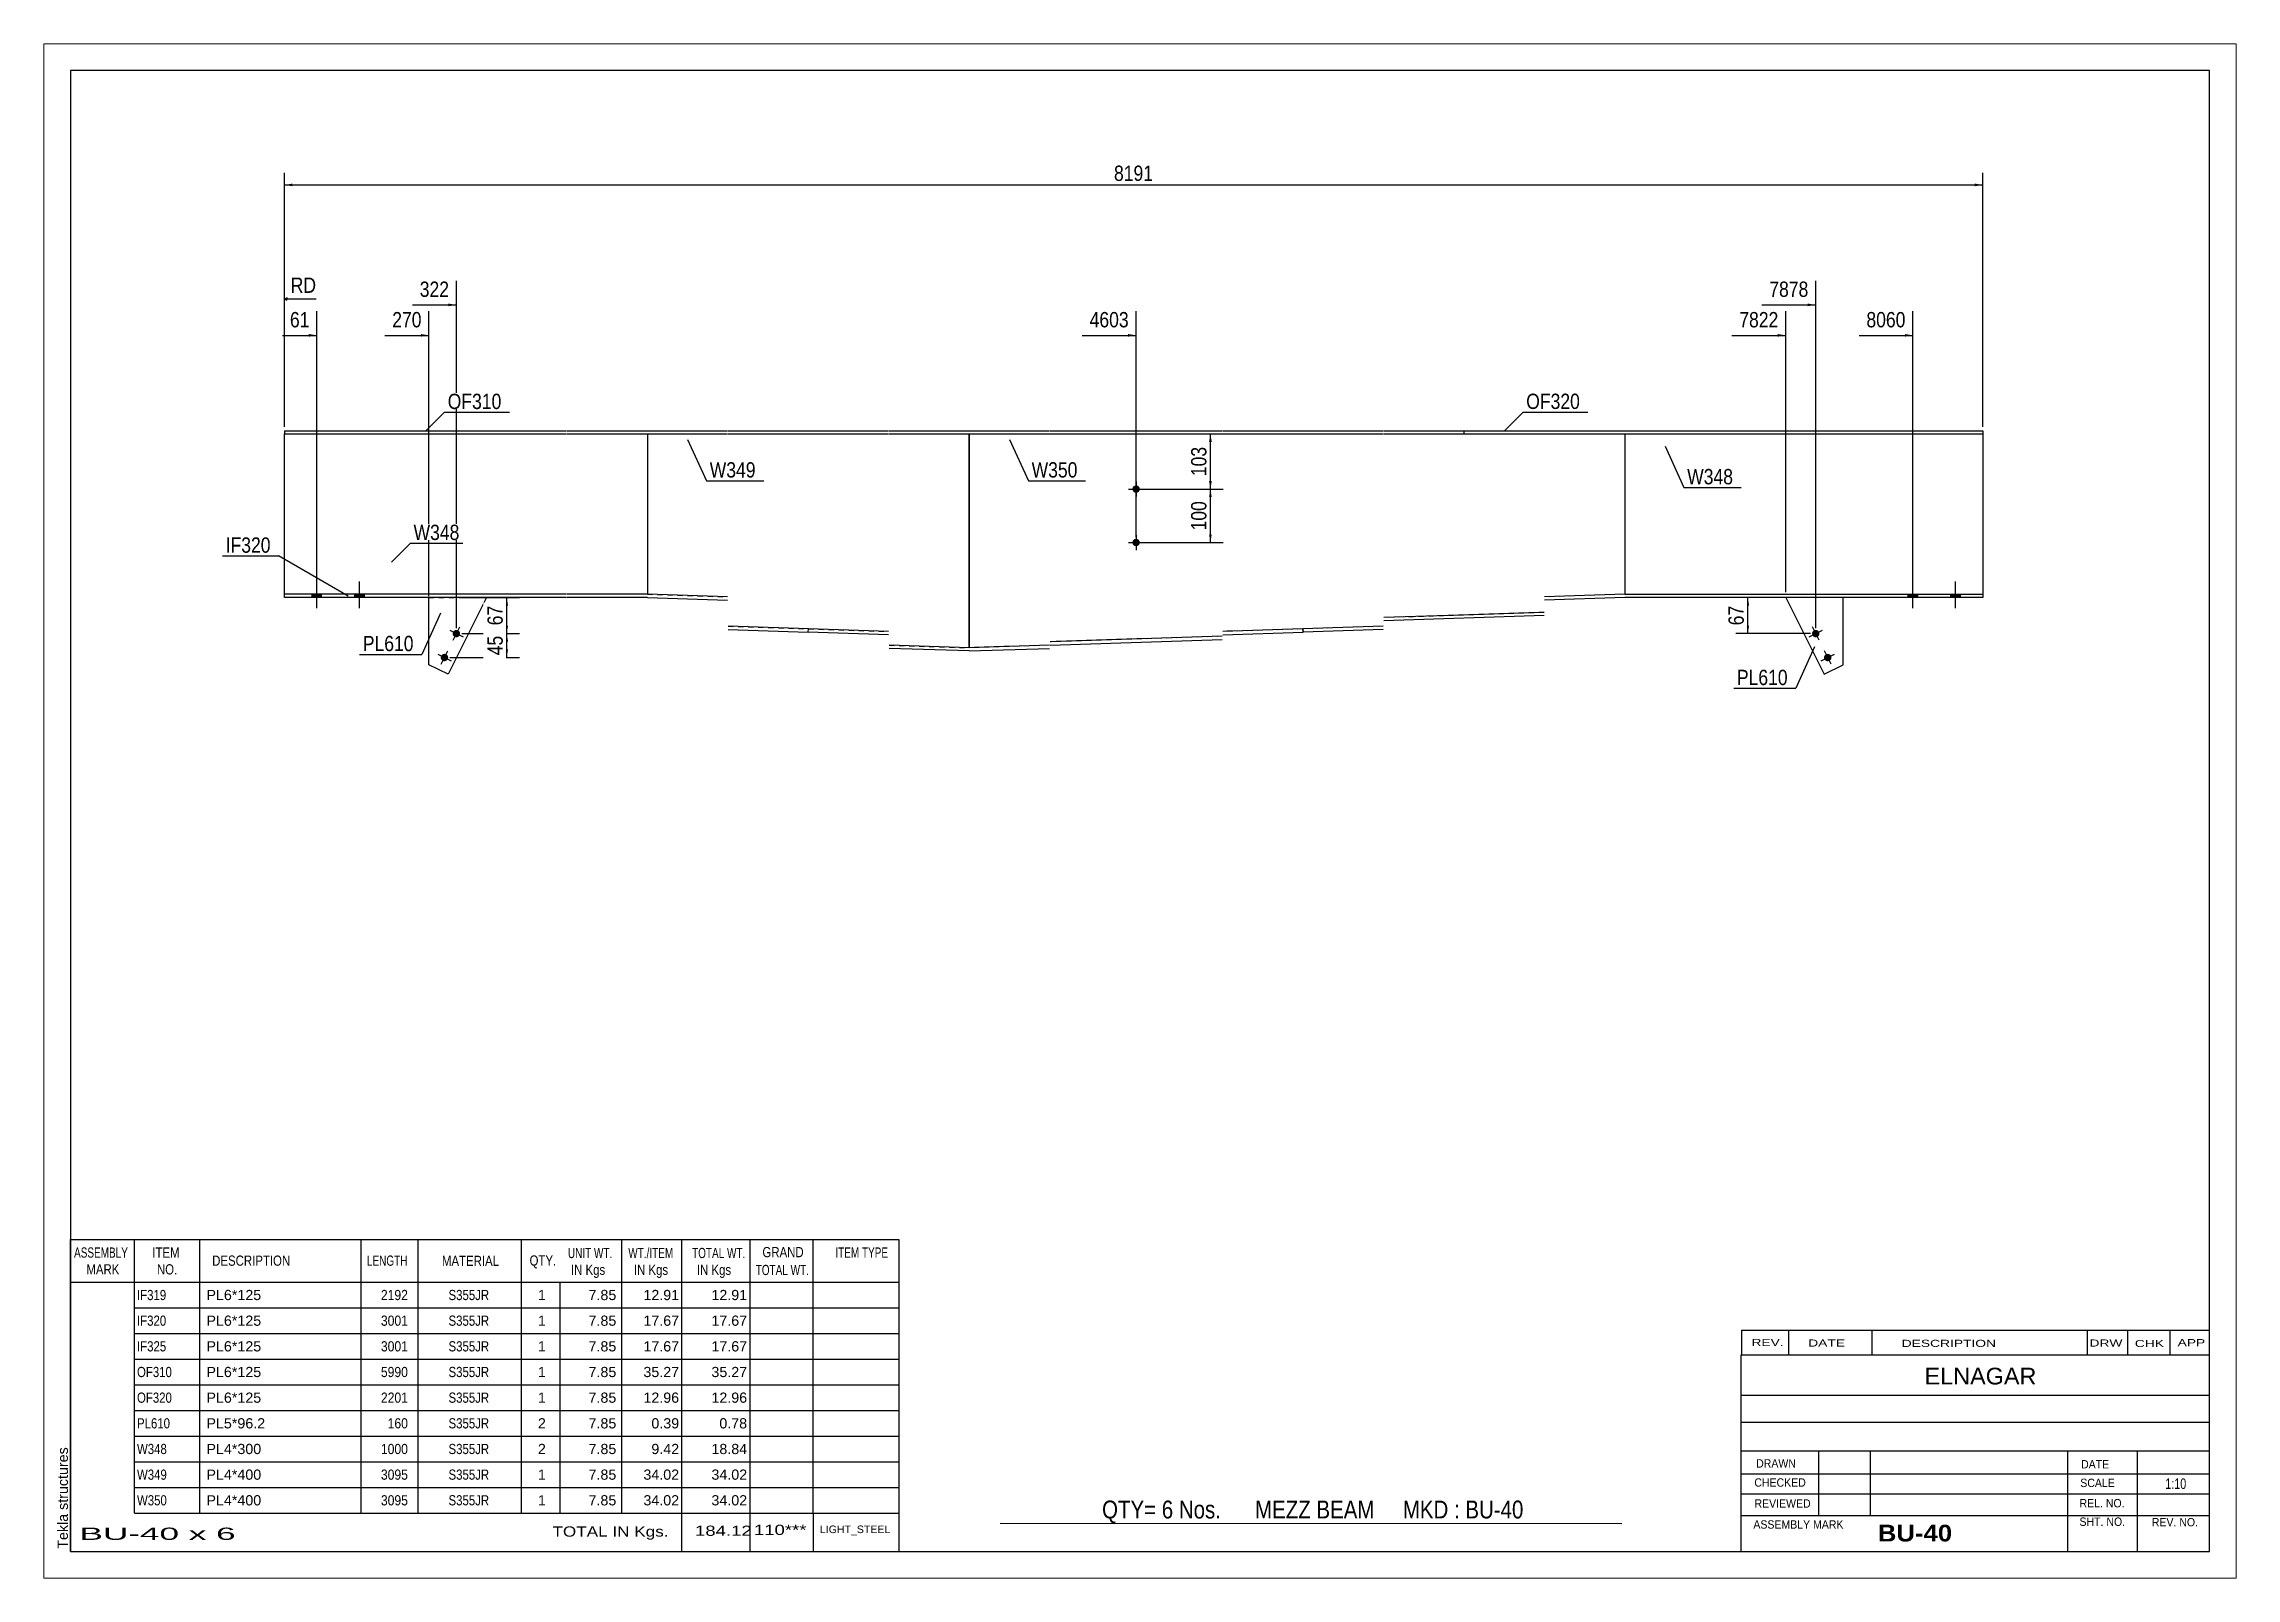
# Paper-space layout 'Layout1' of a CAD drawing. Header units: millimetres. Extents: x 0 to 410, y 0 to 287.
# The model-space entities are those that its viewports show. They can reach past a viewport. Long polylines and large blocks are cut down to what shows.
import ezdxf

# ---------------------------------------------------------------- set-up
doc = ezdxf.new("R2010")
doc.units = ezdxf.units.MM
doc.linetypes.add('DXK_LINE_DOT1', pattern=[1.8814, 0.9407, -0.9407])
doc.layers.add('Viewport layer', color=7, linetype='Continuous', plot=False)
doc.styles.add('Arial', font='ARIAL.TTF', dxfattribs={"height": 0.2})
doc.styles.add('Arial Bold', font='ARIALBD.TTF', dxfattribs={"height": 0.2})
doc.styles.add('Arial Narrow', font='ARIALN.TTF', dxfattribs={"height": 0.2})

# ---------------------------------------------------------------- blocks, each defined once
blk = doc.blocks.new('Unknown-629104626-1211')
at = {"color": 5, "linetype": 'Continuous'}
for p, q in [((360.02, 82.97), (-39.98, 82.97)), ((-39.98, 82.97), (-39.98, -194.03)), ((360.02, -194.03), (360.02, 82.97)), ((-39.98, -194.03), (360.02, -194.03))]:
    blk.add_line(p, q, dxfattribs=at)
at = {"color": 174, "linetype": 'Continuous', "style": 'Arial'}
blk.add_text('Tekla structures', height=1.9102, rotation=90, dxfattribs=at).set_placement((-40.48, -193.53))
blk = doc.blocks.new('Part-629104626-1279 - 1232')
at = {"color": 2, "linetype": 'Continuous'}
for p, q in [((0, -15), (0, 15)), ((67.89, 15), (67.89, -15))]:
    blk.add_line(p, q, dxfattribs=at)
at = {"color": 7, "linetype": 'DXK_LINE_DOT1'}
for p, q in [((0, 15), (52.79, 15)), ((52.89, 15), (67.89, 15)), ((52.79, -15), (0, -15)), ((67.89, -15), (52.89, -15))]:
    blk.add_line(p, q, dxfattribs=at)
blk = doc.blocks.new('Part-629104626-1257 - 1232')
at = {"color": 2, "linetype": 'Continuous'}
for p, q in [((0, 15.6), (0, 15)), ((0, 15.6), (52.79, 15.6)), ((0, 15), (52.79, 15)), ((52.89, 15.6), (82.89, 15.6)), ((52.89, 15), (82.89, 15)), ((82.99, 15.6), (112.99, 15.6)), ((82.99, 15), (112.99, 15)), ((113.09, 15.6), (143.09, 15.6)), ((113.09, 15), (143.09, 15)), ((143.19, 15.6), (175.39, 15.6)), ((143.19, 15), (175.39, 15)), ((175.49, 15.6), (205.49, 15.6)), ((175.49, 15), (205.49, 15)), ((205.59, 15.6), (220.59, 15.6)), ((205.59, 15), (220.59, 15)), ((220.59, 15.6), (220.59, 15))]:
    blk.add_line(p, q, dxfattribs=at)
blk = doc.blocks.new('Part-629104626-1301 - 1232')
at = {"color": 2, "linetype": 'Continuous'}
for p, q in [((220.59, 15.6), (220.59, 15)), ((220.59, 15.6), (235.59, 15.6)), ((220.59, 15), (235.59, 15)), ((235.69, 15.6), (265.69, 15.6)), ((235.69, 15), (265.69, 15)), ((265.79, 15.6), (317.64, 15.6)), ((265.79, 15), (317.64, 15)), ((317.64, 15.6), (317.64, 15))]:
    blk.add_line(p, q, dxfattribs=at)
blk = doc.blocks.new('Part-629104626-1323 - 1232')
at = {"color": 2, "linetype": 'Continuous'}
for p, q in [((128.09, -25), (128.09, 15)), ((250.69, 15), (250.69, -15))]:
    blk.add_line(p, q, dxfattribs=at)
at = {"color": 7, "linetype": 'DXK_LINE_DOT1'}
for p, q in [((128.09, 15), (143.09, 15)), ((143.19, 15), (175.39, 15)), ((175.49, 15), (205.49, 15)), ((205.59, 15), (235.59, 15)), ((235.69, 15), (250.69, 15)), ((250.69, -15), (235.69, -15.48)), ((235.59, -18.39), (205.59, -19.36)), ((143.09, -24.52), (128.09, -25)), ((175.39, -22.84), (143.19, -23.88)), ((205.49, -20.98), (175.49, -21.95))]:
    blk.add_line(p, q, dxfattribs=at)
blk = doc.blocks.new('Part-629104626-1345 - 1232')
at = {"color": 2, "linetype": 'Continuous'}
for p, q in [((52.79, -15), (0, -15)), ((0, -15.6), (0, -15)), ((52.79, -15.6), (0, -15.6)), ((67.89, -15), (52.89, -15)), ((67.89, -15.6), (52.89, -15.6)), ((82.89, -15.48), (67.89, -15)), ((67.89, -15.6), (82.89, -16.08)), ((98.01, -21.46), (82.99, -20.98)), ((82.99, -21.58), (97.99, -22.06)), ((97.99, -22.06), (98.01, -21.46))]:
    blk.add_line(p, q, dxfattribs=at)
blk = doc.blocks.new('Part-629104626-1367 - 1232')
at = {"color": 2, "linetype": 'Continuous'}
for p, q in [((97.99, -22.06), (98.01, -21.46)), ((112.99, -22.55), (97.99, -22.06)), ((112.99, -21.95), (98.01, -21.46)), ((128.09, -25), (113.09, -24.52)), ((143.09, -24.52), (128.09, -25)), ((175.39, -22.84), (143.19, -23.88)), ((143.19, -24.48), (175.39, -23.44)), ((190.49, -21.46), (175.49, -21.95)), ((175.49, -22.55), (190.51, -22.06)), ((190.51, -22.06), (190.49, -21.46)), ((128.09, -25.6), (113.09, -25.12)), ((128.09, -25.6), (143.09, -25.12))]:
    blk.add_line(p, q, dxfattribs=at)
blk = doc.blocks.new('Part-629104626-1372 - 1232')
at = {"color": 2, "linetype": 'Continuous'}
for p, q in [((250.69, -15), (235.69, -15.48)), ((250.7, -15.6), (235.69, -16.08)), ((250.69, -15), (265.69, -15)), ((265.69, -15.6), (250.7, -15.6)), ((265.79, -15), (317.64, -15)), ((317.64, -15.6), (265.79, -15.6)), ((317.64, -15), (317.64, -15.6)), ((235.59, -18.39), (205.59, -19.36)), ((235.59, -18.99), (205.59, -19.96)), ((205.49, -20.98), (190.49, -21.46)), ((190.49, -21.46), (190.51, -22.06)), ((205.49, -21.58), (190.51, -22.06))]:
    blk.add_line(p, q, dxfattribs=at)
blk = doc.blocks.new('Part-629104626-1394 - 1232')
at = {"color": 2, "linetype": 'Continuous'}
for p, q in [((280.79, -15.6), (287.96, -29.95)), ((291.54, -28.16), (291.54, -15.6)), ((287.96, -29.95), (291.54, -28.16))]:
    blk.add_line(p, q, dxfattribs=at)
at = {"color": 7, "linetype": 'DXK_LINE_DOT1'}
blk.add_line((291.54, -15.6), (280.79, -15.6), dxfattribs=at)
blk = doc.blocks.new('Part-629104626-1399 - 1232')
at = {"color": 2, "linetype": 'Continuous'}
for p, q in [((27.03, -28.16), (27.03, -15.6)), ((37.79, -15.6), (30.61, -29.95)), ((30.61, -29.95), (27.03, -28.16))]:
    blk.add_line(p, q, dxfattribs=at)
at = {"color": 7, "linetype": 'DXK_LINE_DOT1'}
blk.add_line((27.03, -15.6), (37.79, -15.6), dxfattribs=at)
blk = doc.blocks.new('Part-629104626-1415 - 1232')
at = {"color": 2, "linetype": 'Continuous'}
for p, q in [((67.89, 15), (67.89, -15)), ((128.09, 15), (128.09, -25))]:
    blk.add_line(p, q, dxfattribs=at)
at = {"color": 7, "linetype": 'DXK_LINE_DOT1'}
for p, q in [((67.89, 15), (82.89, 15)), ((82.99, 15), (112.99, 15)), ((113.09, 15), (128.09, 15)), ((67.89, -15), (82.89, -15.48)), ((82.99, -20.98), (112.99, -21.95)), ((113.09, -24.52), (128.09, -25))]:
    blk.add_line(p, q, dxfattribs=at)
blk = doc.blocks.new('Bolt-629104626-1416 - 1232')
at = {"linetype": 'Continuous'}
for points in [[(31.55, -22.03, -1), (32.8, -22.66, -1)], [(29.31, -26.51, -1), (30.57, -27.13, -1)]]:
    blk.add_hatch(color=3, dxfattribs=at).paths.add_polyline_path(points)
at = {"color": 3, "linetype": 'Continuous'}
for p, q in [((30.92, -21.72), (33.43, -22.97)), ((31.55, -23.6), (32.8, -21.09)), ((28.69, -26.19), (31.19, -27.44)), ((29.31, -28.07), (30.57, -25.57))]:
    blk.add_line(p, q, dxfattribs=at)
blk = doc.blocks.new('Bolt-629104626-1417 - 1232')
at = {"linetype": 'Continuous'}
for points in [[(305.46, -15), (303.66, -15), (303.66, -15.6), (305.46, -15.6)], [(305.46, -15), (303.66, -15), (303.66, -15.6), (305.46, -15.6)], [(313.46, -15), (311.66, -15), (311.66, -15.6), (313.46, -15.6)], [(313.46, -15), (311.66, -15), (311.66, -15.6), (313.46, -15.6)]]:
    blk.add_hatch(color=3, dxfattribs=at).paths.add_polyline_path(points)
at = {"color": 3, "linetype": 'Continuous'}
for p, q in [((303.66, -15.6), (303.66, -15)), ((303.66, -15.6), (303.66, -15)), ((304.56, -17.6), (304.56, -12.6)), ((304.56, -17.6), (304.56, -12.6)), ((305.46, -15.6), (305.46, -15)), ((305.46, -15.6), (305.46, -15)), ((311.66, -15.6), (311.66, -15)), ((311.66, -15.6), (311.66, -15)), ((312.56, -17.6), (312.56, -12.6)), ((312.56, -17.6), (312.56, -12.6)), ((313.46, -15.6), (313.46, -15)), ((313.46, -15.6), (313.46, -15))]:
    blk.add_line(p, q, dxfattribs=at)
blk = doc.blocks.new('Bolt-629104626-1418 - 1232')
at = {"linetype": 'Continuous'}
for points in [[(5.17, -15.6), (6.97, -15.6), (6.97, -15), (5.17, -15)], [(5.17, -15.6), (6.97, -15.6), (6.97, -15), (5.17, -15)], [(13.17, -15.6), (14.97, -15.6), (14.97, -15), (13.17, -15)], [(13.17, -15.6), (14.97, -15.6), (14.97, -15), (13.17, -15)]]:
    blk.add_hatch(color=3, dxfattribs=at).paths.add_polyline_path(points)
at = {"color": 3, "linetype": 'Continuous'}
for p, q in [((5.17, -15.6), (5.17, -15)), ((5.17, -15.6), (5.17, -15)), ((6.07, -17.6), (6.07, -12.6)), ((6.07, -17.6), (6.07, -12.6)), ((6.97, -15.6), (6.97, -15)), ((6.97, -15.6), (6.97, -15)), ((13.17, -15.6), (13.17, -15)), ((13.17, -15.6), (13.17, -15)), ((14.07, -17.6), (14.07, -12.6)), ((14.07, -17.6), (14.07, -12.6)), ((14.97, -15.6), (14.97, -15)), ((14.97, -15.6), (14.97, -15))]:
    blk.add_line(p, q, dxfattribs=at)
blk = doc.blocks.new('Bolt-629104626-1419 - 1232')
at = {"linetype": 'Continuous'}
for points in [[(159.99, 4.69, -1), (158.59, 4.69, -1)], [(159.99, -5.31, -1), (158.59, -5.31, -1)]]:
    blk.add_hatch(color=3, dxfattribs=at).paths.add_polyline_path(points)
at = {"color": 3, "linetype": 'Continuous'}
for p, q in [((157.89, 4.69), (160.69, 4.69)), ((159.29, 6.09), (159.29, 3.29)), ((159.29, -3.91), (159.29, -6.71)), ((157.89, -5.31), (160.69, -5.31))]:
    blk.add_line(p, q, dxfattribs=at)
blk = doc.blocks.new('Part-629104626-1424 - 1232')
at = {"color": 2, "linetype": 'Continuous'}
for p, q in [((250.69, 15), (250.69, -15)), ((317.64, 15), (317.64, -15))]:
    blk.add_line(p, q, dxfattribs=at)
at = {"color": 7, "linetype": 'DXK_LINE_DOT1'}
for p, q in [((250.69, 15), (265.69, 15)), ((265.79, 15), (317.64, 15)), ((250.69, -15), (265.69, -15)), ((265.79, -15), (317.64, -15))]:
    blk.add_line(p, q, dxfattribs=at)
blk = doc.blocks.new('Bolt-629104626-1430 - 1232')
at = {"linetype": 'Continuous'}
for points in [[(285.77, -22.66, -1), (287.02, -22.03, -1)], [(288.01, -27.13, -1), (289.26, -26.51, -1)]]:
    blk.add_hatch(color=3, dxfattribs=at).paths.add_polyline_path(points)
at = {"color": 3, "linetype": 'Continuous'}
for p, q in [((285.15, -22.97), (287.65, -21.72)), ((287.02, -23.6), (285.77, -21.09)), ((287.38, -27.44), (289.89, -26.19)), ((289.26, -28.07), (288.01, -25.57))]:
    blk.add_line(p, q, dxfattribs=at)
blk = doc.blocks.new('StraightDimension-629104626-4604 - 1232')
at = {"linetype": 'Continuous'}
blk.add_hatch(color=7, dxfattribs=at).paths.add_polyline_path([(30.68, 39.39), (32.18, 39.14), (30.68, 38.89)])
at = {"color": 7, "linetype": 'Continuous'}
for p, q in [((32.18, -21.35), (32.18, 43.64)), ((23.94, 39.14), (32.18, 39.14))]:
    blk.add_line(p, q, dxfattribs=at)
at = {"color": 0}
blk.add_wipeout([(31.4, 40.04), (31.4, 44.24), (24.72, 44.24), (24.72, 40.04)], dxfattribs=at)
at = {"color": 3, "style": 'Arial Narrow'}
blk.add_text('322', height=2.863, dxfattribs=at).set_placement((25.32, 40.64))
blk = doc.blocks.new('StraightDimension-629104626-4605 - 1232')
at = {"linetype": 'Continuous'}
blk.add_hatch(color=7, dxfattribs=at).paths.add_polyline_path([(25.53, 33.69), (27.03, 33.44), (25.53, 33.19)])
at = {"color": 7, "linetype": 'Continuous'}
for p, q in [((27.03, -15.36), (27.03, 37.94)), ((18.8, 33.44), (27.03, 33.44))]:
    blk.add_line(p, q, dxfattribs=at)
at = {"color": 0}
blk.add_wipeout([(26.26, 34.34), (26.26, 38.54), (19.57, 38.54), (19.57, 34.34)], dxfattribs=at)
at = {"color": 3, "style": 'Arial Narrow'}
blk.add_text('270', height=2.863, dxfattribs=at).set_placement((20.17, 34.94))
blk = doc.blocks.new('StraightDimension-629104626-4664 - 1232')
at = {"linetype": 'Continuous'}
for points in [[(1.5, 61.33), (0, 61.58), (1.5, 61.83)], [(316.14, 61.83), (317.64, 61.58), (316.14, 61.33)]]:
    blk.add_hatch(color=7, dxfattribs=at).paths.add_polyline_path(points)
at = {"color": 7, "linetype": 'Continuous'}
for p, q in [((0, 16.3), (0, 63.83)), ((0, 61.58), (317.64, 61.58)), ((317.64, 16.3), (317.64, 63.83))]:
    blk.add_line(p, q, dxfattribs=at)
at = {"color": 0}
blk.add_wipeout([(163.08, 61.73), (163.08, 65.93), (154.56, 65.93), (154.56, 61.73)], dxfattribs=at)
at = {"color": 3, "style": 'Arial Narrow'}
blk.add_text('8191', height=2.863, dxfattribs=at).set_placement((155.16, 62.33))
blk = doc.blocks.new('StraightDimension-629104626-4207 - 1232')
at = {"linetype": 'Continuous'}
for points in [[(172.94, 13.5), (173.19, 15), (173.44, 13.5)], [(173.44, 6.19), (173.19, 4.69), (172.94, 6.19)]]:
    blk.add_hatch(color=7, dxfattribs=at).paths.add_polyline_path(points)
at = {"color": 7, "linetype": 'Continuous'}
for p, q in [((129.09, 15), (175.59, 15)), ((173.19, 4.69), (173.19, 15)), ((160.29, 4.69), (175.59, 4.69))]:
    blk.add_line(p, q, dxfattribs=at)
at = {"color": 0}
blk.add_wipeout([(173.04, 13.19), (168.84, 13.19), (168.84, 6.5), (173.04, 6.5)], dxfattribs=at)
at = {"color": 3, "style": 'Arial Narrow'}
blk.add_text('103', height=2.863, rotation=90.0002, dxfattribs=at).set_placement((172.44, 7.1))
blk = doc.blocks.new('StraightDimension-629104626-4208 - 1232')
at = {"linetype": 'Continuous'}
for points in [[(172.94, 3.19), (173.19, 4.69), (173.44, 3.19)], [(173.44, -3.81), (173.19, -5.31), (172.94, -3.81)]]:
    blk.add_hatch(color=7, dxfattribs=at).paths.add_polyline_path(points)
at = {"color": 7, "linetype": 'Continuous'}
for p, q in [((160.29, 4.69), (175.59, 4.69)), ((173.19, -5.31), (173.19, 4.69)), ((160.29, -5.31), (175.59, -5.31))]:
    blk.add_line(p, q, dxfattribs=at)
at = {"color": 0}
blk.add_wipeout([(173.04, 3.03), (168.84, 3.03), (168.84, -3.65), (173.04, -3.65)], dxfattribs=at)
at = {"color": 3, "style": 'Arial Narrow'}
blk.add_text('100', height=2.863, rotation=90.0002, dxfattribs=at).set_placement((172.44, -3.05))
blk = doc.blocks.new('StraightDimension-629104626-4389 - 1232')
at = {"linetype": 'Continuous'}
for points in [[(41.34, -17.1), (41.59, -15.6), (41.84, -17.1)], [(41.84, -20.85), (41.59, -22.35), (41.34, -20.85)]]:
    blk.add_hatch(color=7, dxfattribs=at).paths.add_polyline_path(points)
at = {"color": 7, "linetype": 'Continuous'}
for p, q in [((33.18, -15.6), (43.99, -15.6)), ((41.59, -22.35), (41.59, -15.6)), ((33.18, -22.35), (43.99, -22.35))]:
    blk.add_line(p, q, dxfattribs=at)
at = {"color": 0}
blk.add_wipeout([(41.44, -16.55), (37.24, -16.55), (37.24, -21.4), (41.44, -21.4)], dxfattribs=at)
at = {"color": 3, "style": 'Arial Narrow'}
blk.add_text('67', height=2.863, rotation=90.0002, dxfattribs=at).set_placement((40.84, -20.8))
blk = doc.blocks.new('StraightDimension-629104626-4390 - 1232')
at = {"linetype": 'Continuous'}
for points in [[(41.34, -23.85), (41.59, -22.35), (41.84, -23.85)], [(41.84, -25.32), (41.59, -26.82), (41.34, -25.32)]]:
    blk.add_hatch(color=7, dxfattribs=at).paths.add_polyline_path(points)
at = {"color": 7, "linetype": 'Continuous'}
for p, q in [((33.18, -22.35), (43.99, -22.35)), ((41.59, -26.82), (41.59, -22.35)), ((30.94, -26.82), (43.99, -26.82))]:
    blk.add_line(p, q, dxfattribs=at)
at = {"color": 0}
blk.add_wipeout([(41.44, -22.15), (37.24, -22.15), (37.24, -27.01), (41.44, -27.01)], dxfattribs=at)
at = {"color": 3, "style": 'Arial Narrow'}
blk.add_text('45', height=2.863, rotation=90.0002, dxfattribs=at).set_placement((40.84, -26.41))
blk = doc.blocks.new('StraightDimension-629104626-4600 - 1232')
at = {"linetype": 'Continuous'}
blk.add_hatch(color=7, dxfattribs=at).paths.add_polyline_path([(303.06, 33.69), (304.56, 33.44), (303.06, 33.19)])
at = {"color": 7, "linetype": 'Continuous'}
for p, q in [((304.56, -12.8), (304.56, 37.94)), ((294.5, 33.44), (304.56, 33.44))]:
    blk.add_line(p, q, dxfattribs=at)
at = {"color": 0}
blk.add_wipeout([(303.78, 34.34), (303.78, 38.54), (295.27, 38.54), (295.27, 34.34)], dxfattribs=at)
at = {"color": 3, "style": 'Arial Narrow'}
blk.add_text('8060', height=2.863, dxfattribs=at).set_placement((295.87, 34.94))
blk = doc.blocks.new('StraightDimension-629104626-4601 - 1232')
at = {"linetype": 'Continuous'}
blk.add_hatch(color=7, dxfattribs=at).paths.add_polyline_path([(284.9, 39.39), (286.4, 39.14), (284.9, 38.89)])
at = {"color": 7, "linetype": 'Continuous'}
for p, q in [((286.4, -21.35), (286.4, 43.64)), ((276.34, 39.14), (286.4, 39.14))]:
    blk.add_line(p, q, dxfattribs=at)
at = {"color": 0}
blk.add_wipeout([(285.62, 40.04), (285.62, 44.24), (277.11, 44.24), (277.11, 40.04)], dxfattribs=at)
at = {"color": 3, "style": 'Arial Narrow'}
blk.add_text('7878', height=2.863, dxfattribs=at).set_placement((277.71, 40.64))
blk = doc.blocks.new('StraightDimension-629104626-4602 - 1232')
at = {"linetype": 'Continuous'}
blk.add_hatch(color=7, dxfattribs=at).paths.add_polyline_path([(279.29, 33.69), (280.79, 33.44), (279.29, 33.19)])
at = {"color": 7, "linetype": 'Continuous'}
for p, q in [((280.79, -14.6), (280.79, 37.94)), ((270.73, 33.44), (280.79, 33.44))]:
    blk.add_line(p, q, dxfattribs=at)
at = {"color": 0}
blk.add_wipeout([(280.01, 34.34), (280.01, 38.54), (271.5, 38.54), (271.5, 34.34)], dxfattribs=at)
at = {"color": 3, "style": 'Arial Narrow'}
blk.add_text('7822', height=2.863, dxfattribs=at).set_placement((272.1, 34.94))
blk = doc.blocks.new('StraightDimension-629104626-4603 - 1232')
at = {"linetype": 'Continuous'}
blk.add_hatch(color=7, dxfattribs=at).paths.add_polyline_path([(157.79, 33.69), (159.29, 33.44), (157.79, 33.19)])
at = {"color": 7, "linetype": 'Continuous'}
for p, q in [((159.29, -4.31), (159.29, 37.94)), ((149.23, 33.44), (159.29, 33.44))]:
    blk.add_line(p, q, dxfattribs=at)
at = {"color": 0}
blk.add_wipeout([(158.52, 34.34), (158.52, 38.54), (150, 38.54), (150, 34.34)], dxfattribs=at)
at = {"color": 3, "style": 'Arial Narrow'}
blk.add_text('4603', height=2.863, dxfattribs=at).set_placement((150.6, 34.94))
blk = doc.blocks.new('StraightDimension-629104626-4606 - 1232')
at = {"linetype": 'Continuous'}
blk.add_hatch(color=7, dxfattribs=at).paths.add_polyline_path([(4.57, 33.69), (6.07, 33.44), (4.57, 33.19)])
at = {"color": 7, "linetype": 'Continuous'}
for p, q in [((6.07, -12.8), (6.07, 37.94)), ((-0.34, 33.44), (6.07, 33.44))]:
    blk.add_line(p, q, dxfattribs=at)
at = {"color": 0, "linetype": 'Continuous'}
blk.add_wipeout([(6.53, 40.79), (6.53, 44.99), (0.59, 44.99), (0.59, 40.79)], dxfattribs=at)
at = {"color": 3, "linetype": 'Continuous', "style": 'Arial Narrow'}
blk.add_text('RD', height=2.863, dxfattribs=at).set_placement((1.19, 41.39))
at = {"color": 0}
blk.add_wipeout([(5.29, 34.34), (5.29, 38.54), (0.44, 38.54), (0.44, 34.34)], dxfattribs=at)
at = {"color": 7, "linetype": 'Continuous'}
for p, q in [((0, 24.5), (0, 44.69)), ((0.5, 40.44), (0, 40.19)), ((0.5, 39.94), (0, 40.19)), ((5.93, 40.19), (0, 40.19))]:
    blk.add_line(p, q, dxfattribs=at)
at = {"color": 3, "style": 'Arial Narrow'}
blk.add_text('61', height=2.863, dxfattribs=at).set_placement((1.04, 34.94))
blk = doc.blocks.new('StraightDimension-629104626-4649 - 1232')
at = {"linetype": 'Continuous'}
for points in [[(273.44, -17.1), (273.69, -15.6), (273.94, -17.1)], [(273.94, -20.85), (273.69, -22.35), (273.44, -20.85)]]:
    blk.add_hatch(color=7, dxfattribs=at).paths.add_polyline_path(points)
at = {"color": 7, "linetype": 'Continuous'}
for p, q in [((275.98, -15.6), (271.44, -15.6)), ((273.69, -22.35), (273.69, -15.6)), ((285.4, -22.35), (271.44, -22.35))]:
    blk.add_line(p, q, dxfattribs=at)
at = {"color": 0}
blk.add_wipeout([(273.54, -16.54), (269.34, -16.54), (269.34, -21.4), (273.54, -21.4)], dxfattribs=at)
at = {"color": 3, "style": 'Arial Narrow'}
blk.add_text('67', height=2.863, rotation=90.0002, dxfattribs=at).set_placement((272.94, -20.8))
blk = doc.blocks.new('CBS_BOM-629104626-4676')
at = {"color": 7, "linetype": 'Continuous'}
for p, q in [((-40.02, -143.66), (-40.02, -135.66)), ((-40.01, -135.66), (114.91, -135.66)), ((-28.02, -143.66), (-28.02, -135.66)), ((-15.83, -143.66), (-15.83, -135.66)), ((14.34, -143.66), (14.34, -135.66)), ((25.02, -143.66), (25.02, -135.66)), ((44.33, -143.66), (44.33, -135.66)), ((63.14, -143.66), (63.14, -135.66)), ((74.35, -143.66), (74.35, -135.66)), ((87.13, -143.66), (87.13, -135.66)), ((98.88, -143.66), (98.88, -135.66)), ((114.91, -135.66), (114.9, -143.65)), ((-40.02, -143.66), (114.91, -143.66)), ((-40.02, -148.46), (-40.02, -143.66)), ((-28.02, -148.46), (-28.02, -143.66)), ((-15.83, -148.46), (-15.83, -143.66)), ((14.34, -148.46), (14.34, -143.66)), ((25.02, -148.46), (25.02, -143.66)), ((44.33, -148.46), (44.33, -143.66)), ((51.6, -148.46), (51.6, -143.66)), ((63.14, -148.46), (63.14, -143.66)), ((74.35, -148.46), (74.35, -143.66)), ((87.13, -148.46), (87.13, -143.66)), ((98.9, -148.46), (98.9, -143.66)), ((114.91, -143.66), (114.91, -148.46)), ((-40.02, -153.26), (-40.02, -148.46)), ((-28.02, -148.46), (114.91, -148.46)), ((-28.02, -153.26), (-28.02, -148.46)), ((-15.83, -153.26), (-15.83, -148.46)), ((14.34, -153.26), (14.34, -148.46)), ((25.02, -153.26), (25.02, -148.46)), ((44.33, -153.26), (44.33, -148.46)), ((51.6, -153.26), (51.6, -148.46)), ((63.14, -153.26), (63.14, -148.46)), ((74.35, -153.26), (74.35, -148.46)), ((87.13, -153.26), (87.13, -148.46)), ((98.9, -153.26), (98.9, -148.46)), ((114.91, -148.46), (114.91, -153.26)), ((-40.02, -158.06), (-40.02, -153.26)), ((-28.02, -153.26), (114.91, -153.26)), ((-28.02, -158.06), (-28.02, -153.26)), ((-15.83, -158.06), (-15.83, -153.26)), ((14.34, -158.06), (14.34, -153.26)), ((25.02, -158.06), (25.02, -153.26)), ((44.33, -158.06), (44.33, -153.26)), ((51.6, -158.06), (51.6, -153.26)), ((63.14, -158.06), (63.14, -153.26)), ((74.35, -158.06), (74.35, -153.26)), ((87.13, -158.06), (87.13, -153.26)), ((98.9, -158.06), (98.9, -153.26)), ((114.91, -153.26), (114.91, -158.06)), ((-40.02, -162.86), (-40.02, -158.06)), ((-28.02, -158.06), (114.91, -158.06)), ((-28.02, -162.86), (-28.02, -158.06)), ((-15.83, -162.86), (-15.83, -158.06)), ((14.34, -162.86), (14.34, -158.06)), ((25.02, -162.86), (25.02, -158.06)), ((44.33, -162.86), (44.33, -158.06)), ((51.6, -162.86), (51.6, -158.06)), ((63.14, -162.86), (63.14, -158.06)), ((74.35, -162.86), (74.35, -158.06)), ((87.13, -162.86), (87.13, -158.06)), ((98.9, -162.86), (98.9, -158.06)), ((114.91, -158.06), (114.91, -162.86)), ((-40.02, -167.66), (-40.02, -162.86)), ((-28.02, -162.86), (114.91, -162.86)), ((-28.02, -167.66), (-28.02, -162.86)), ((-15.83, -167.66), (-15.83, -162.86)), ((14.34, -167.66), (14.34, -162.86)), ((25.02, -167.66), (25.02, -162.86)), ((44.33, -167.66), (44.33, -162.86)), ((51.6, -167.66), (51.6, -162.86)), ((63.14, -167.66), (63.14, -162.86)), ((74.35, -167.66), (74.35, -162.86)), ((87.13, -167.66), (87.13, -162.86)), ((98.9, -167.66), (98.9, -162.86)), ((114.91, -162.86), (114.91, -167.66)), ((-40.02, -172.46), (-40.02, -167.66)), ((-28.02, -167.66), (114.91, -167.66)), ((-28.02, -172.46), (-28.02, -167.66)), ((-15.83, -172.46), (-15.83, -167.66)), ((14.34, -172.46), (14.34, -167.66)), ((25.02, -172.46), (25.02, -167.66)), ((44.33, -172.46), (44.33, -167.66)), ((51.6, -172.46), (51.6, -167.66)), ((63.14, -172.46), (63.14, -167.66)), ((74.35, -172.46), (74.35, -167.66)), ((87.13, -172.46), (87.13, -167.66)), ((98.9, -172.46), (98.9, -167.66)), ((114.91, -167.66), (114.91, -172.46)), ((-40.02, -177.26), (-40.02, -172.46)), ((-28.02, -172.46), (114.91, -172.46)), ((-28.02, -177.26), (-28.02, -172.46)), ((-15.83, -177.26), (-15.83, -172.46)), ((14.34, -177.26), (14.34, -172.46)), ((25.02, -177.26), (25.02, -172.46)), ((44.33, -177.26), (44.33, -172.46)), ((51.6, -177.26), (51.6, -172.46)), ((63.14, -177.26), (63.14, -172.46)), ((74.35, -177.26), (74.35, -172.46)), ((87.13, -177.26), (87.13, -172.46)), ((98.9, -177.26), (98.9, -172.46)), ((114.91, -172.46), (114.91, -177.26)), ((-40.02, -182.06), (-40.02, -177.26)), ((-28.02, -177.26), (114.91, -177.26)), ((-28.02, -182.06), (-28.02, -177.26)), ((-15.83, -182.06), (-15.83, -177.26)), ((14.34, -182.06), (14.34, -177.26)), ((25.02, -182.06), (25.02, -177.26)), ((44.33, -182.06), (44.33, -177.26)), ((51.6, -182.06), (51.6, -177.26)), ((63.14, -182.06), (63.14, -177.26)), ((74.35, -182.06), (74.35, -177.26)), ((87.13, -182.06), (87.13, -177.26)), ((98.9, -182.06), (98.9, -177.26)), ((114.91, -177.26), (114.91, -182.06)), ((-40.02, -186.86), (-40.02, -182.06)), ((-28.02, -182.06), (114.91, -182.06)), ((-28.02, -186.86), (-28.02, -182.06)), ((-15.83, -186.86), (-15.83, -182.06)), ((14.34, -186.86), (14.34, -182.06)), ((25.02, -186.86), (25.02, -182.06)), ((44.33, -186.86), (44.33, -182.06)), ((51.6, -186.86), (51.6, -182.06)), ((63.14, -186.86), (63.14, -182.06)), ((74.35, -186.86), (74.35, -182.06)), ((87.13, -186.86), (87.13, -182.06)), ((98.9, -186.86), (98.9, -182.06)), ((114.91, -182.06), (114.91, -186.86)), ((-40.02, -194.06), (-40.02, -186.88)), ((-28.02, -186.86), (114.91, -186.86)), ((74.35, -194.06), (74.35, -186.88)), ((87.13, -194.06), (87.13, -186.88)), ((98.94, -194.06), (98.94, -186.88)), ((114.91, -186.86), (114.91, -194.06)), ((-40.02, -194.06), (114.91, -194.06))]:
    blk.add_line(p, q, dxfattribs=at)
at = {"color": 3, "linetype": 'Continuous', "style": 'Arial'}
for s, height, width, p in [('ASSEMBLY', 1.91, 0.7, (-39.33, -139.08)), ('ITEM', 1.91, 0.8, (-24.69, -139.08)), ('DESCRIPTION', 1.9102, 0.8, (-13.5, -140.59)), ('LENGTH', 1.91, 0.7, (15.44, -140.59)), ('MATERIAL', 1.91, 0.8, (29.47, -140.63)), ('QTY.', 1.91, 0.8, (45.86, -140.56)), ('UNIT WT.', 1.91, 0.7, (53.03, -139.16)), ('WT./ITEM', 1.91, 0.7, (64.32, -139.16)), ('TOTAL WT.', 1.91, 0.7, (76.25, -139.16)), ('GRAND', 1.91, 0.8, (89.41, -139)), ('ITEM TYPE', 1.91, 0.7, (103.04, -139.08)), ('MARK', 1.91, 0.8, (-37.02, -142.22)), ('NO.', 1.91, 0.8, (-23.83, -142.22)), ('IN Kgs', 1.91, 0.8, (53.6, -142.3)), ('IN Kgs', 1.91, 0.8, (65.36, -142.3)), ('IN Kgs', 1.91, 0.8, (77.15, -142.3)), ('TOTAL WT.', 1.91, 0.7, (88.15, -142.34))]:
    blk.add_text(s, height=height, dxfattribs=dict(at, width=width)).set_placement(p)
at = {"color": 7, "linetype": 'Continuous', "style": 'Arial'}
for s, width, p in [('IF319', 0.8, (-27.56, -147.02)), ('2192', 0.85, (18.06, -147.02)), ('S355JR', 0.8, (30.7, -147.02)), ('IF320', 0.8, (-27.56, -151.82)), ('3001', 0.85, (18.06, -151.82)), ('S355JR', 0.8, (30.7, -151.82)), ('IF325', 0.8, (-27.56, -156.62)), ('3001', 0.85, (18.06, -156.62)), ('S355JR', 0.8, (30.7, -156.62)), ('OF310', 0.8, (-27.56, -161.42)), ('5990', 0.85, (18.06, -161.42)), ('S355JR', 0.8, (30.7, -161.42)), ('OF320', 0.8, (-27.56, -166.22)), ('2201', 0.85, (18.06, -166.22)), ('S355JR', 0.8, (30.7, -166.22)), ('PL610', 0.8, (-27.56, -171.02)), ('160', 0.85, (19.32, -171.02)), ('S355JR', 0.8, (30.7, -171.02)), ('W348', 0.8, (-27.56, -175.82)), ('1000', 0.85, (18.06, -175.82)), ('S355JR', 0.8, (30.7, -175.82)), ('W349', 0.8, (-27.56, -180.62)), ('3095', 0.85, (18.06, -180.62)), ('S355JR', 0.8, (30.7, -180.62)), ('W350', 0.8, (-27.56, -185.42)), ('3095', 0.85, (18.06, -185.42)), ('S355JR', 0.8, (30.7, -185.42))]:
    blk.add_text(s, height=1.91, dxfattribs=dict(at, width=width)).set_placement(p)
for s, p in [('PL6*125', (-14.57, -147.02)), ('1', (47.42, -147.02)), ('7.85', (56.89, -147.02)), ('12.91', (67.15, -147.02)), ('12.91', (79.87, -147.02)), ('PL6*125', (-14.57, -151.82)), ('1', (47.42, -151.82)), ('7.85', (56.89, -151.82)), ('17.67', (67.15, -151.82)), ('17.67', (79.87, -151.82)), ('PL6*125', (-14.57, -156.62)), ('1', (47.42, -156.62)), ('7.85', (56.89, -156.62)), ('17.67', (67.15, -156.62)), ('17.67', (79.87, -156.62)), ('PL6*125', (-14.57, -161.42)), ('1', (47.42, -161.42)), ('7.85', (56.89, -161.42)), ('35.27', (67.15, -161.42)), ('35.27', (79.87, -161.42)), ('PL6*125', (-14.57, -166.22)), ('1', (47.42, -166.22)), ('7.85', (56.89, -166.22)), ('12.96', (67.15, -166.22)), ('12.96', (79.87, -166.22)), ('PL5*96.2', (-14.57, -171.02)), ('2', (47.42, -171.02)), ('7.85', (56.89, -171.02)), ('0.39', (68.64, -171.02)), ('0.78', (81.35, -171.02)), ('PL4*300', (-14.57, -175.82)), ('2', (47.42, -175.82)), ('7.85', (56.89, -175.82)), ('9.42', (68.64, -175.82)), ('18.84', (79.87, -175.82)), ('PL4*400', (-14.57, -180.62)), ('1', (47.42, -180.62)), ('7.85', (56.89, -180.62)), ('34.02', (67.15, -180.62)), ('34.02', (79.87, -180.62)), ('PL4*400', (-14.57, -185.42)), ('1', (47.42, -185.42)), ('7.85', (56.89, -185.42)), ('34.02', (67.15, -185.42)), ('34.02', (79.87, -185.42))]:
    blk.add_text(s, height=1.91, dxfattribs=at).set_placement(p)
at = {"color": 6, "linetype": 'Continuous', "style": 'Arial'}
for s, height, width, p in [('BU-40 x 6', 2.292, 2.05, (-38.3, -191.87)), ('TOTAL IN Kgs.', 1.9102, 1.2, (50.14, -191.26)), ('184.12', 1.91, 1.3, (76.8, -191.11)), ('110***', 1.91, 1.3, (87.81, -190.95))]:
    blk.add_text(s, height=height, dxfattribs=dict(at, width=width)).set_placement(p)
blk.add_text('LIGHT_STEEL', height=1.4135, dxfattribs=at).set_placement((100.16, -190.6))
blk = doc.blocks.new('CBS_CALLOFF-629104626-4677')
at = {"color": 7, "linetype": 'Continuous'}
blk.add_line((133.89, -188.76), (250.13, -188.78), dxfattribs=at)
at = {"color": 3, "linetype": 'Continuous', "style": 'Arial Narrow'}
blk.add_text('QTY= 6 Nos.      MEZZ BEAM     MKD : BU-40', height=3.3405, dxfattribs=at).set_placement((152.93, -187.86))
blk = doc.blocks.new('CBS_NAME_BLOG-629104626-4678')
at = {"color": 7, "linetype": 'Continuous'}
for p, q in [((272.42, -157.27), (359.94, -157.27)), ((272.42, -193.98), (272.42, -157.28)), ((272.42, -164.81), (359.94, -164.81)), ((272.5, -169.87), (360.01, -169.87)), ((272.42, -175.24), (359.94, -175.24)), ((286.95, -187.34), (286.95, -175.24)), ((296.63, -187.32), (296.63, -175.25)), ((333.55, -193.98), (333.55, -175.25)), ((346.6, -193.98), (346.6, -175.24)), ((272.43, -179.54), (360.01, -179.52)), ((272.42, -183.28), (359.94, -183.28)), ((272.42, -187.33), (359.94, -187.33)), ((272.42, -194.03), (360.01, -194.03))]:
    blk.add_line(p, q, dxfattribs=at)
at = {"color": 3, "linetype": 'Continuous', "style": 'Arial'}
blk.add_text('ELNAGAR', height=3.133, dxfattribs=at).set_placement((306.75, -162.8))
at = {"color": 3, "linetype": 'Continuous'}
for s, height, style, width, p in [('CHECKED', 1.566, 'Arial', 0.9, (274.91, -181.92)), ('DRAWN', 1.566, 'Arial', 0.9, (275.25, -178.35)), ('SCALE', 1.566, 'Arial', 0.9, (335.87, -181.99)), ('DATE', 1.566, 'Arial', 0.9, (336.02, -178.51)), ('1:10', 1.957, 'Arial Narrow', 0.9, (351.76, -182.34)), ('REVIEWED', 1.566, 'Arial', 0.9, (274.94, -185.84)), ('REL. NO.', 1.566, 'Arial', 0.9, (335.73, -185.79)), ('ASSEMBLY MARK', 1.5663, 'Arial', 0.9, (274.73, -189.77)), ('SHT. NO.', 1.566, 'Arial', 0.9, (335.72, -189.25)), ('REV. NO.', 1.566, 'Arial', 0.9, (349.25, -189.34)), ('BU-40', 3.131, 'Arial Bold', 1.1, (298, -192.17))]:
    blk.add_text(s, height=height, dxfattribs=dict(at, style=style, width=width)).set_placement(p)
blk = doc.blocks.new('CBS_REVISION-629104626-4679')
at = {"color": 7, "linetype": 'Continuous'}
for p, q in [((272.51, -152.64), (272.51, -157.27)), ((272.51, -152.65), (360.01, -152.65)), ((281.3, -152.65), (281.3, -157.27)), ((296.9, -152.64), (296.9, -157.21)), ((337.15, -152.65), (337.15, -157.27)), ((344.7, -152.64), (344.7, -157.27)), ((352.64, -152.65), (352.64, -157.27)), ((272.51, -157.27), (360.01, -157.27))]:
    blk.add_line(p, q, dxfattribs=at)
at = {"color": 7, "style": 'Arial Narrow', "width": 1.7}
for s, height, p in [('REV.', 1.326, (274.37, -155.6)), ('DATE', 1.326, (284.99, -155.71)), ('DESCRIPTION', 1.3257, (302.47, -155.77)), ('DRW', 1.326, (337.59, -155.71)), ('CHK', 1.326, (346.07, -155.8)), ('APP', 1.326, (354.07, -155.64))]:
    blk.add_text(s, height=height, dxfattribs=at).set_placement(p)
blk = doc.blocks.new('Mark-629104626-1252 - 1232')
at = {"color": 0}
blk.add_wipeout([(40.6, 19.66), (40.6, 22.66), (30.55, 22.66), (30.55, 19.66)], dxfattribs=at)
blk.add_wipeout([(40.6, 19.66), (40.6, 22.66), (30.55, 22.66), (30.55, 19.66)], dxfattribs=at)
at = {"color": 7, "linetype": 'Continuous'}
for p, q in [((26.42, 15.53), (29.95, 19.06)), ((29.95, 19.06), (42.1, 19.06))]:
    blk.add_line(p, q, dxfattribs=at)
at = {"color": 3, "style": 'Arial Narrow'}
blk.add_text('OF310', height=2.863, dxfattribs=at).set_placement((30.55, 19.66))
blk = doc.blocks.new('Mark-629104626-1275 - 1232')
at = {"color": 0}
blk.add_wipeout([(32.75, -4.84), (32.75, -1.84), (24.16, -1.84), (24.16, -4.84)], dxfattribs=at)
blk.add_wipeout([(32.75, -4.84), (32.75, -1.84), (24.16, -1.84), (24.16, -4.84)], dxfattribs=at)
at = {"color": 7, "linetype": 'Continuous'}
for p, q in [((20.03, -8.97), (23.56, -5.44)), ((23.56, -5.44), (33.35, -5.44))]:
    blk.add_line(p, q, dxfattribs=at)
at = {"color": 3, "style": 'Arial Narrow'}
blk.add_text('W348', height=2.863, dxfattribs=at).set_placement((24.16, -4.84))
blk = doc.blocks.new('Mark-629104626-1297 - 1232')
at = {"color": 0}
blk.add_wipeout([(242.3, 19.67), (242.3, 22.67), (232.25, 22.67), (232.25, 19.67)], dxfattribs=at)
blk.add_wipeout([(242.3, 19.67), (242.3, 22.67), (232.25, 22.67), (232.25, 19.67)], dxfattribs=at)
at = {"color": 7, "linetype": 'Continuous'}
for p, q in [((228.11, 15.53), (231.65, 19.07)), ((231.65, 19.07), (243.8, 19.07))]:
    blk.add_line(p, q, dxfattribs=at)
at = {"color": 3, "style": 'Arial Narrow'}
blk.add_text('OF320', height=2.863, dxfattribs=at).set_placement((232.25, 19.67))
blk = doc.blocks.new('Mark-629104626-1319 - 1232')
at = {"color": 0}
blk.add_wipeout([(148.34, 6.85), (148.34, 9.85), (139.75, 9.85), (139.75, 6.85)], dxfattribs=at)
blk.add_wipeout([(148.34, 6.85), (148.34, 9.85), (139.75, 9.85), (139.75, 6.85)], dxfattribs=at)
at = {"color": 7, "linetype": 'Continuous'}
for p, q in [((135.62, 13.99), (139.15, 6.25)), ((139.15, 6.25), (149.84, 6.25))]:
    blk.add_line(p, q, dxfattribs=at)
at = {"color": 3, "style": 'Arial Narrow'}
blk.add_text('W350', height=2.863, dxfattribs=at).set_placement((139.75, 6.85))
blk = doc.blocks.new('Mark-629104626-1341 - 1232')
at = {"color": 0}
blk.add_wipeout([(-2.58, -7.22), (-2.58, -4.22), (-10.98, -4.22), (-10.98, -7.22)], dxfattribs=at)
blk.add_wipeout([(-2.58, -7.22), (-2.58, -4.22), (-10.98, -4.22), (-10.98, -7.22)], dxfattribs=at)
at = {"color": 7, "linetype": 'Continuous'}
for p in [(-11.58, -7.82), (11.91, -15.32)]:
    blk.add_line(p, (-1.08, -7.82), dxfattribs=at)
at = {"color": 3, "style": 'Arial Narrow'}
blk.add_text('IF320', height=2.863, dxfattribs=at).set_placement((-10.98, -7.22))
blk = doc.blocks.new('Mark-629104626-1390 - 1232')
at = {"color": 0}
blk.add_wipeout([(281.16, -31.98), (281.16, -28.98), (271.65, -28.98), (271.65, -31.98)], dxfattribs=at)
blk.add_wipeout([(281.16, -31.98), (281.16, -28.98), (271.65, -28.98), (271.65, -31.98)], dxfattribs=at)
at = {"color": 7, "linetype": 'Continuous'}
for p in [(286.19, -24.85), (271.05, -32.58)]:
    blk.add_line(p, (282.66, -32.58), dxfattribs=at)
at = {"color": 3, "style": 'Arial Narrow'}
blk.add_text('PL610', height=2.863, dxfattribs=at).set_placement((271.65, -31.98))
blk = doc.blocks.new('Mark-629104626-1395 - 1232')
at = {"color": 0}
blk.add_wipeout([(24.18, -25.63), (24.18, -22.63), (14.67, -22.63), (14.67, -25.63)], dxfattribs=at)
blk.add_wipeout([(24.18, -25.63), (24.18, -22.63), (14.67, -22.63), (14.67, -25.63)], dxfattribs=at)
at = {"color": 7, "linetype": 'Continuous'}
for p in [(29.21, -18.5), (14.07, -26.23)]:
    blk.add_line(p, (25.68, -26.23), dxfattribs=at)
at = {"color": 3, "style": 'Arial Narrow'}
blk.add_text('PL610', height=2.863, dxfattribs=at).set_placement((14.67, -25.63))
blk = doc.blocks.new('Mark-629104626-1411 - 1232')
at = {"color": 0}
blk.add_wipeout([(88.14, 6.85), (88.14, 9.85), (79.55, 9.85), (79.55, 6.85)], dxfattribs=at)
blk.add_wipeout([(88.14, 6.85), (88.14, 9.85), (79.55, 9.85), (79.55, 6.85)], dxfattribs=at)
at = {"color": 7, "linetype": 'Continuous'}
for p, q in [((75.42, 13.99), (78.95, 6.25)), ((78.95, 6.25), (89.64, 6.25))]:
    blk.add_line(p, q, dxfattribs=at)
at = {"color": 3, "style": 'Arial Narrow'}
blk.add_text('W349', height=2.863, dxfattribs=at).set_placement((79.55, 6.85))
blk = doc.blocks.new('Mark-629104626-1420 - 1232')
at = {"color": 0}
blk.add_wipeout([(270.94, 5.58), (270.94, 8.58), (262.35, 8.58), (262.35, 5.58)], dxfattribs=at)
blk.add_wipeout([(270.94, 5.58), (270.94, 8.58), (262.35, 8.58), (262.35, 5.58)], dxfattribs=at)
at = {"color": 7, "linetype": 'Continuous'}
for p, q in [((258.21, 12.71), (261.75, 4.98)), ((261.75, 4.98), (272.44, 4.98))]:
    blk.add_line(p, q, dxfattribs=at)
at = {"color": 3, "style": 'Arial Narrow'}
blk.add_text('W348', height=2.863, dxfattribs=at).set_placement((262.35, 5.58))

msp = doc.modelspace()

# ---------------------------------------------------------------- block references
for name in ['Unknown-629104626-1211', 'Part-629104626-1257 - 1232', 'Part-629104626-1279 - 1232', 'Part-629104626-1415 - 1232', 'Part-629104626-1323 - 1232', 'Part-629104626-1301 - 1232', 'Part-629104626-1424 - 1232', 'Bolt-629104626-1419 - 1232', 'Part-629104626-1345 - 1232', 'Bolt-629104626-1418 - 1232', 'Part-629104626-1399 - 1232', 'Part-629104626-1372 - 1232', 'Part-629104626-1394 - 1232', 'Bolt-629104626-1417 - 1232', 'Bolt-629104626-1416 - 1232', 'Part-629104626-1367 - 1232', 'Bolt-629104626-1430 - 1232', 'CBS_BOM-629104626-4676', 'CBS_REVISION-629104626-4679', 'CBS_NAME_BLOG-629104626-4678', 'CBS_CALLOFF-629104626-4677']:
    msp.add_blockref(name, (0, 0))

# ---------------------------------------------------------------- next in the draw order: block references
for name in ['StraightDimension-629104626-4604 - 1232', 'Mark-629104626-1411 - 1232', 'Mark-629104626-1390 - 1232']:
    msp.add_blockref(name, (0, 0))

# ---------------------------------------------------------------- next in the draw order: block references
for name in ['StraightDimension-629104626-4605 - 1232', 'StraightDimension-629104626-4389 - 1232']:
    msp.add_blockref(name, (0, 0))

# ---------------------------------------------------------------- next in the draw order: block references
for name in ['StraightDimension-629104626-4664 - 1232', 'Mark-629104626-1275 - 1232', 'StraightDimension-629104626-4390 - 1232']:
    msp.add_blockref(name, (0, 0))

# ---------------------------------------------------------------- next in the draw order: block references
for name in ['StraightDimension-629104626-4606 - 1232', 'StraightDimension-629104626-4601 - 1232', 'StraightDimension-629104626-4600 - 1232', 'Mark-629104626-1252 - 1232', 'Mark-629104626-1297 - 1232', 'StraightDimension-629104626-4207 - 1232', 'Mark-629104626-1395 - 1232']:
    msp.add_blockref(name, (0, 0))

# ---------------------------------------------------------------- next in the draw order: block references
for name in ['StraightDimension-629104626-4602 - 1232', 'StraightDimension-629104626-4208 - 1232', 'Mark-629104626-1341 - 1232']:
    msp.add_blockref(name, (0, 0))

# ---------------------------------------------------------------- next in the draw order: block references
for name in ['StraightDimension-629104626-4603 - 1232', 'Mark-629104626-1420 - 1232', 'StraightDimension-629104626-4649 - 1232']:
    msp.add_blockref(name, (0, 0))

# ---------------------------------------------------------------- next in the draw order: block references
msp.add_blockref('Mark-629104626-1319 - 1232', (0, 0))

psp = doc.layouts.get("Layout1")

# ---------------------------------------------------------------- viewports
at = {"layer": 'Viewport layer', "view_target_point": (160.02, -55.53)}
psp.add_viewport(center=(205, 143.5), size=(410, 287), view_center_point=(0, 0), view_height=287, dxfattribs=at)

doc.saveas('drawing.dxf')
